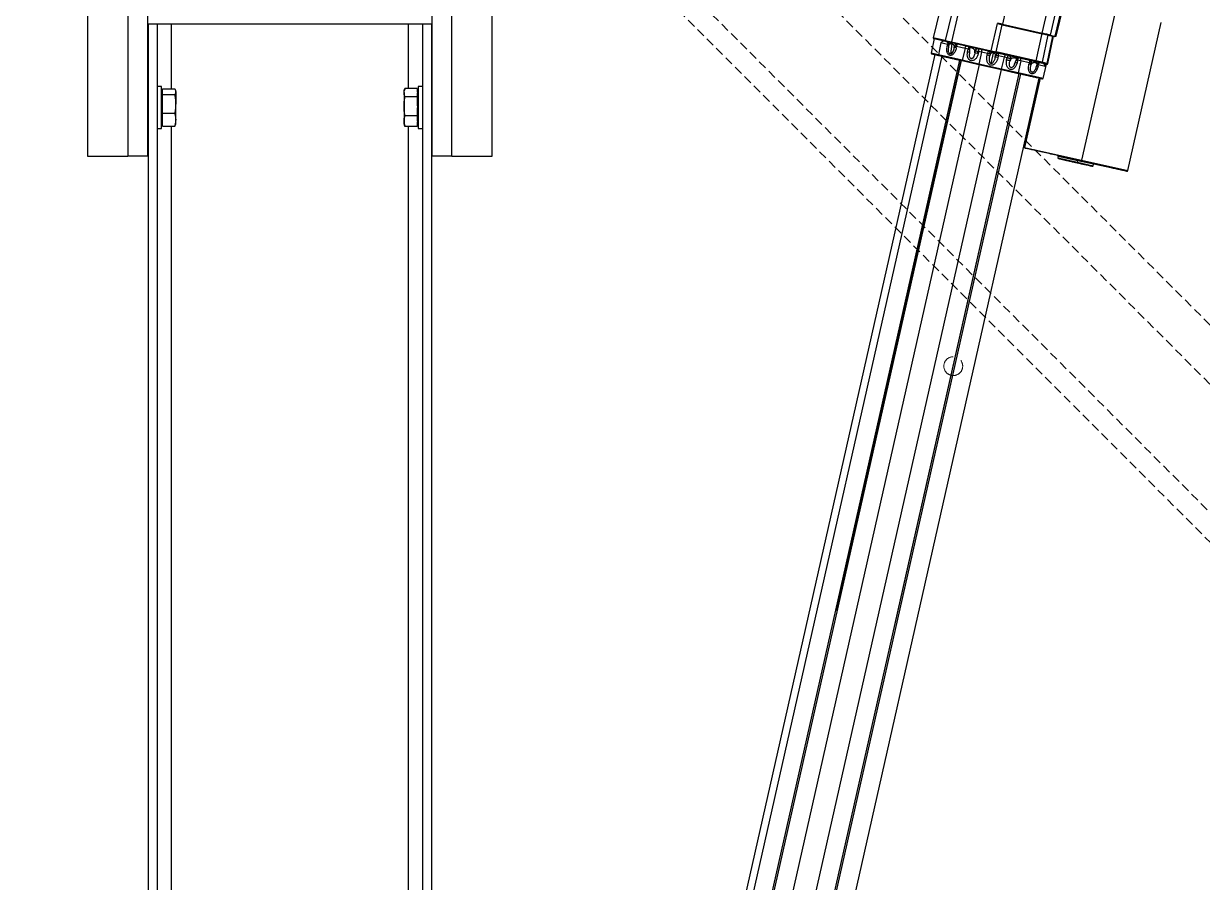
# Model space of a CAD drawing. Header units: millimetres. Extents: x -939 to 77961, y -54291 to 1503.
# Drawn here: x 7849 to 9378, y -35903 to -34789 of the extents above; entities that cross this region are included whole.
import ezdxf

# ---------------------------------------------------------------- set-up
doc = ezdxf.new("R2010")
doc.units = ezdxf.units.MM
doc.linetypes.add('HIDDEN', pattern=[9.525, 6.35, -3.175])
doc.linetypes.add('PHANTOM', pattern=[63.5, 31.75, -6.35, 6.35, -6.35, 6.35, -6.35])
doc.layers.add('02-Rotation', color=6, linetype='HIDDEN')

# ---------------------------------------------------------------- blocks, each defined once
blk = doc.blocks.new('*U166')
for p, q in [((-1554.22, 1766.35), (1766.35, -1554.22)), ((-1212.69, 1332.9), (1332.9, -1212.69)), ((-1223.29, 1322.29), (1322.29, -1223.29)), ((176.78, 77.78), (1787.57, -1533.01))]:
    blk.add_line(p, q)
blk = doc.blocks.new('*U167')
at = {"color": 7, "linetype": 'Continuous', "lineweight": 25}
for p, q in [((521.41, -141.62), (510.63, -189.37)), ((539.18, -195.81), (549.99, -148.06)), ((556.1, -149.44), (544.79, -197.08)), ((-145, -154), (-145, -284)), ((-116, -154), (-116, -284)), ((-102, -154), (-102, -284)), ((102, -284), (102, -154)), ((116, -284), (116, -154)), ((145, -284), (145, -154)), ((554.35, -175.38), (548.95, -198.01)), ((465.88, -179.58), (461.14, -199.01)), ((474.44, -181.51), (469.73, -200.95)), ((478.59, -182.45), (474.17, -201.95)), ((591.34, -180.66), (567.41, -286.8)), ((-101.5, -189), (-95, -189)), ((-101.5, -189), (-101.5, -1844.22)), ((-95, -189), (-95, -1844.22)), ((-95, -189), (-85, -189)), ((-85, -189), (85, -189)), ((85, -189), (95, -189)), ((95, -189), (101.5, -189)), ((95, -189), (95, -1844.22)), ((101.5, -189), (101.5, -1844.22)), ((502.65, -208.37), (507.06, -188.87)), ((506.15, -209.16), (510.54, -189.66)), ((507.03, -188.86), (510.56, -189.66)), ((510.63, -189.37), (507.09, -188.57)), ((510.56, -189.66), (539.1, -196.1)), ((510.63, -189.37), (539.18, -195.81)), ((600.45, -294.25), (624.38, -188.11)), ((461.72, -199.66), (459.55, -210.14)), ((469.73, -200.95), (461.14, -199.01)), ((461.52, -199.62), (470.07, -201.54)), ((466.04, -200.64), (464.4, -200.27)), ((469.72, -200.95), (474.17, -201.96)), ((469.73, -200.95), (474.17, -201.95)), ((474.09, -202.45), (502.55, -208.87)), ((474.17, -201.95), (502.65, -208.37)), ((539, -196.07), (534.63, -215.58)), ((543.16, -197.01), (539.07, -216.58)), ((543.13, -217.5), (547.19, -197.92)), ((544.46, -197.3), (547.99, -198.1)), ((544.79, -197.08), (548.33, -197.87)), ((547.99, -198.1), (548.25, -198.16)), ((548.33, -197.87), (548.95, -198.01)), ((462.24, -211.05), (243.57, -1180.7)), ((464.75, -211.31), (459.55, -210.14)), ((459.55, -210.14), (459.78, -210.5)), ((459.78, -210.5), (464.96, -211.67)), ((471.35, -203.85), (466.53, -202.76)), ((471.35, -203.85), (471.16, -204.72)), ((472.33, -203.93), (472.07, -205.83)), ((474.32, -203.41), (473.35, -210.58)), ((474.11, -203.36), (474.32, -203.41)), ((474.32, -203.41), (474.68, -203.54)), ((476.08, -205.88), (476.2, -204.98)), ((476.27, -204.99), (476.08, -205.88)), ((476.2, -204.98), (476.27, -204.99)), ((477.62, -206.19), (477.82, -205.31)), ((483.88, -206.67), (477.82, -205.31)), ((483.88, -206.67), (481.9, -215.18)), ((486.14, -207.18), (483.88, -206.67)), ((485.7, -209.14), (486.14, -207.18)), ((487.09, -207.05), (486.99, -210.64)), ((490.94, -209.83), (490.98, -208.31)), ((490.94, -209.83), (491.26, -208.37)), ((490.98, -208.31), (491.26, -208.37)), ((492.86, -210.23), (493.18, -208.77)), ((493.69, -208.88), (493.18, -208.77)), ((493.69, -208.88), (493.36, -210.35)), ((495.66, -209.33), (493.69, -208.88)), ((495.66, -209.33), (493.76, -217.86)), ((499.95, -210.3), (495.66, -209.33)), ((499.68, -211.51), (499.95, -210.3)), ((500.39, -208.38), (499.95, -210.3)), ((501.9, -210.77), (501.62, -211.99)), ((504.13, -209.98), (502.42, -217.53)), ((502.55, -208.87), (506.03, -209.65)), ((502.65, -208.37), (506.15, -209.16)), ((506.03, -209.65), (534.48, -216.07)), ((534.63, -215.58), (506.15, -209.16)), ((507.76, -212.06), (508.19, -210.14)), ((467.26, -212.19), (248.6, -1181.84)), ((494.06, -218.23), (275.4, -1187.88)), ((481.9, -215.18), (464.75, -211.31)), ((481.9, -215.18), (481.71, -215.44)), ((481.71, -215.44), (493.73, -218.16)), ((493.76, -217.86), (481.9, -215.18)), ((493.76, -217.86), (493.73, -218.16)), ((493.73, -218.16), (509.99, -221.82)), ((510.09, -221.54), (493.76, -217.86)), ((505.53, -212.87), (505.8, -211.65)), ((505.8, -211.65), (505.78, -211.4)), ((507.76, -212.06), (507.48, -213.27)), ((512.03, -213.02), (507.76, -212.06)), ((510.09, -221.54), (512.03, -213.02)), ((514.02, -213.47), (512.03, -213.02)), ((513.69, -214.93), (514.02, -213.47)), ((516.1, -215.51), (516.43, -214.05)), ((516.71, -214.11), (516.1, -215.51)), ((516.71, -214.11), (516.43, -214.05)), ((519.31, -217.96), (520.77, -214.64)), ((521.57, -215.17), (521.13, -217.13)), ((523.81, -215.68), (521.57, -215.17)), ((523.81, -215.68), (521.95, -224.21)), ((529.89, -217.05), (523.81, -215.68)), ((529.89, -217.05), (529.69, -217.93)), ((531.22, -218.31), (531.42, -217.43)), ((531.5, -217.45), (531.22, -218.31)), ((531.5, -217.45), (531.42, -217.43)), ((535.6, -216.32), (534.48, -216.07)), ((539.07, -216.58), (534.63, -215.58)), ((534.63, -215.59), (539.07, -216.59)), ((534.84, -220.06), (535.44, -218.16)), ((536.16, -219.39), (536.36, -218.51)), ((541.35, -219.63), (536.36, -218.51)), ((538.51, -216.98), (542.01, -217.77)), ((542.58, -217.37), (539.07, -216.58)), ((539.79, -228.23), (542.33, -217.84)), ((541.81, -217.72), (541.35, -219.63)), ((542.01, -217.77), (542.45, -217.87)), ((543.13, -217.5), (543.13, -217.5)), ((509.67, -221.75), (291.01, -1191.4)), ((318.32, -1197.56), (536.98, -227.91)), ((509.99, -221.82), (510.09, -221.54)), ((509.99, -221.82), (522.01, -224.53)), ((521.95, -224.21), (510.09, -221.54)), ((539.79, -228.23), (521.95, -224.21)), ((521.95, -224.21), (522.01, -224.53)), ((537.67, -228.06), (526.51, -277.57)), ((-92, -234), (-95, -234)), ((-92, -264), (-92, -234)), ((-91.2, -237.04), (-91.2, -235.66)), ((-91.2, -235.66), (-82.49, -235.66)), ((82.31, -235.82), (81.82, -237.17)), ((91.2, -235.37), (82.49, -235.37)), ((91.2, -235.37), (91.2, -237.39)), ((95, -234), (92, -234)), ((92, -234), (92, -264)), ((539.43, -228.46), (539.79, -228.23)), ((-101.5, -241), (-102, -241)), ((-91.2, -236.95), (-92, -237.75)), ((-91.2, -239.75), (-91.2, -238.38)), ((-91.2, -244.23), (-91.2, -239.75)), ((-91.2, -239.75), (-82.49, -239.75)), ((-81.82, -237.17), (-82.03, -236.6)), ((-81.82, -237.71), (-81.82, -237.17)), ((-81.82, -237.71), (-81.82, -246.42)), ((81.82, -238.38), (81.82, -237.17)), ((81.82, -238.38), (81.82, -248.2)), ((91.2, -241.39), (82.49, -241.39)), ((92, -237.75), (91.2, -236.95)), ((91.2, -239.36), (91.2, -241.39)), ((91.2, -241.39), (91.2, -245.97)), ((102, -241), (101.5, -241)), ((-91.2, -253.09), (-91.2, -248.61)), ((-91.2, -253.09), (-82.49, -253.09)), ((-91.2, -256.2), (-91.2, -253.09)), ((-81.82, -257.71), (-81.82, -246.42)), ((81.82, -248.2), (81.82, -258.83)), ((91.2, -250.44), (91.2, -255.02)), ((-102, -257), (-101.5, -257)), ((-92, -260.24), (-91.2, -261.04)), ((-91.2, -262.34), (-91.2, -259.23)), ((-82.03, -261.4), (-81.82, -260.83)), ((-81.82, -260.83), (-81.82, -257.71)), ((81.82, -258.83), (81.82, -260.83)), ((81.82, -260.83), (82.31, -262.18)), ((91.2, -255.02), (82.49, -255.02)), ((91.2, -255.02), (91.2, -257.58)), ((91.2, -260.08), (91.2, -262.63)), ((91.2, -261.04), (92, -260.24)), ((101.5, -257), (102, -257)), ((-95, -264), (-92, -264)), ((-91.2, -262.34), (-82.49, -262.34)), ((82.31, -262.16), (82.49, -262.63)), ((91.2, -262.63), (82.49, -262.63)), ((92, -264), (95, -264)), ((-145, -284), (-116, -284)), ((-102, -284), (-116, -284)), ((116, -284), (102, -284)), ((116, -284), (145, -284)), ((550.58, -284.02), (550.36, -285)), ((564.39, -288.16), (564.61, -287.19)), ((575.72, -290.72), (575.94, -289.74))]:
    blk.add_line(p, q, dxfattribs=at)
at = {"color": 7, "linetype": 'PHANTOM', "lineweight": 18}
for p, q in [((-145, -154), (-145, -284)), ((-116, -154), (-116, -284)), ((-102, -154), (-102, -284)), ((102, -284), (102, -154)), ((116, -284), (116, -154)), ((145, -284), (145, -154)), ((-101.5, -189), (-101.5, -1844.22)), ((-101.5, -189), (-95, -189)), ((-95, -189), (-95, -1844.22)), ((-95, -189), (-85, -189)), ((-85, -189), (84.39, -189)), ((-84.39, -189), (85, -189)), ((85, -189), (95, -189)), ((95, -189), (95, -1844.22)), ((95, -189), (101.5, -189)), ((101.5, -189), (101.5, -1844.22)), ((-95, -198.14), (-95, -1844.22)), ((95, -198.14), (95, -1844.22)), ((-102, -204.18), (-102, -284)), ((-101.5, -203.75), (-101.5, -1844.22)), ((101.5, -203.75), (101.5, -1844.22)), ((102, -284), (102, -204.18)), ((-92, -234), (-95, -234)), ((-92, -234), (-95, -234)), ((-92, -264), (-92, -234)), ((-92, -264), (-92, -234)), ((-91.2, -237.04), (-91.2, -235.66)), ((-91.2, -235.66), (-82.49, -235.66)), ((-91.2, -237.04), (-91.2, -235.66)), ((-91.2, -235.66), (-82.49, -235.66)), ((82.31, -235.82), (81.82, -237.17)), ((82.31, -235.82), (81.82, -237.17)), ((91.2, -235.37), (82.49, -235.37)), ((91.2, -235.37), (82.49, -235.37)), ((91.2, -235.37), (91.2, -237.39)), ((91.2, -235.37), (91.2, -237.39)), ((95, -234), (92, -234)), ((92, -234), (92, -264)), ((95, -234), (92, -234)), ((92, -234), (92, -264)), ((-145, -241.25), (-145, -284)), ((-101.5, -241), (-102, -241)), ((-101.5, -241), (-102, -241)), ((-91.2, -236.95), (-92, -237.75)), ((-91.2, -236.95), (-92, -237.75)), ((-91.2, -239.75), (-91.2, -238.38)), ((-91.2, -239.75), (-91.2, -238.38)), ((-91.2, -244.23), (-91.2, -239.75)), ((-91.2, -239.75), (-82.49, -239.75)), ((-91.2, -244.23), (-91.2, -239.75)), ((-91.2, -239.75), (-82.49, -239.75)), ((-81.82, -237.17), (-82.03, -236.6)), ((-81.82, -237.17), (-82.03, -236.6)), ((-81.82, -237.71), (-81.82, -237.17)), ((-81.82, -237.71), (-81.82, -237.17)), ((-81.82, -237.71), (-81.82, -246.42)), ((-81.82, -237.71), (-81.82, -246.42)), ((81.82, -238.38), (81.82, -237.17)), ((81.82, -238.38), (81.82, -237.17)), ((81.82, -238.38), (81.82, -248.2)), ((81.82, -238.38), (81.82, -248.2)), ((91.2, -241.39), (82.49, -241.39)), ((91.2, -241.39), (82.49, -241.39)), ((92, -237.75), (91.2, -236.95)), ((92, -237.75), (91.2, -236.95)), ((91.2, -239.36), (91.2, -241.39)), ((91.2, -239.36), (91.2, -241.39)), ((91.2, -241.39), (91.2, -245.97)), ((91.2, -241.39), (91.2, -245.97)), ((102, -241), (101.5, -241)), ((102, -241), (101.5, -241)), ((145, -284), (145, -241.25)), ((-91.2, -253.09), (-91.2, -248.61)), ((-91.2, -253.09), (-91.2, -248.61)), ((-91.2, -253.09), (-82.49, -253.09)), ((-91.2, -256.2), (-91.2, -253.09)), ((-91.2, -253.09), (-82.49, -253.09)), ((-91.2, -256.2), (-91.2, -253.09)), ((-81.82, -257.71), (-81.82, -246.42)), ((-81.82, -257.71), (-81.82, -246.42)), ((81.82, -248.2), (81.82, -258.83)), ((81.82, -248.2), (81.82, -258.83)), ((91.2, -250.44), (91.2, -255.02)), ((91.2, -250.44), (91.2, -255.02)), ((-102, -257), (-101.5, -257)), ((-102, -257), (-101.5, -257)), ((-92, -260.24), (-91.2, -261.04)), ((-92, -260.24), (-91.2, -261.04)), ((-91.2, -262.34), (-91.2, -259.23)), ((-91.2, -262.34), (-91.2, -259.23)), ((-82.03, -261.4), (-81.82, -260.83)), ((-82.03, -261.4), (-81.82, -260.83)), ((-81.82, -260.83), (-81.82, -257.71)), ((-81.82, -260.83), (-81.82, -257.71)), ((81.82, -258.83), (81.82, -260.83)), ((81.82, -258.83), (81.82, -260.83)), ((81.82, -260.83), (82.31, -262.18)), ((81.82, -260.83), (82.31, -262.18)), ((91.2, -255.02), (82.49, -255.02)), ((91.2, -255.02), (82.49, -255.02)), ((91.2, -255.02), (91.2, -257.58)), ((91.2, -255.02), (91.2, -257.58)), ((91.2, -260.08), (91.2, -262.63)), ((91.2, -260.08), (91.2, -262.63)), ((91.2, -261.04), (92, -260.24)), ((91.2, -261.04), (92, -260.24)), ((101.5, -257), (102, -257)), ((101.5, -257), (102, -257)), ((-95, -264), (-92, -264)), ((-95, -264), (-92, -264)), ((-91.2, -262.34), (-82.49, -262.34)), ((-91.2, -262.34), (-82.49, -262.34)), ((82.31, -262.16), (82.49, -262.63)), ((82.31, -262.16), (82.49, -262.63)), ((91.2, -262.63), (82.49, -262.63)), ((91.2, -262.63), (82.49, -262.63)), ((92, -264), (95, -264)), ((92, -264), (95, -264)), ((-145, -284), (-116, -284)), ((-145, -284), (-116, -284)), ((-102, -284), (-116, -284)), ((-102, -284), (-116, -284)), ((116, -284), (102, -284)), ((116, -284), (102, -284)), ((116, -284), (145, -284)), ((116, -284), (145, -284))]:
    blk.add_line(p, q, dxfattribs=at)
at = {"color": 8, "linetype": 'Continuous', "lineweight": 25}
for p, q in [((553.53, -175.98), (548.33, -197.87)), ((-85, -189), (-85, -235.66)), ((85, -235.37), (85, -189)), ((546.65, -197.8), (542.58, -217.37)), ((261.48, -1184.74), (480.14, -215.09)), ((262.6, -1185), (481.27, -215.34)), ((392.1, -609.58), (481.01, -215.29)), ((537.6, -216.78), (537.74, -216.8)), ((543.13, -217.5), (542.58, -217.37)), ((542.58, -217.38), (543.13, -217.51)), ((522.47, -224.64), (303.8, -1194.29)), ((523.59, -224.89), (304.93, -1194.54)), ((433.8, -618.98), (522.72, -224.69)), ((-85, -262.34), (-85, -1844.22)), ((85, -1844.22), (85, -262.63)), ((526.51, -277.57), (567.41, -286.8)), ((550.36, -285), (564.39, -288.16)), ((564.61, -287.19), (550.58, -284.02)), ((575.94, -289.74), (564.61, -287.19)), ((567.41, -286.8), (600.45, -294.25)), ((564.39, -288.16), (575.72, -290.72))]:
    blk.add_line(p, q, dxfattribs=at)
at = {"color": 8, "linetype": 'PHANTOM', "lineweight": 18}
for p, q in [((-85, -189), (-85, -235.66)), ((-85, -189.52), (-85, -235.66)), ((85, -235.37), (85, -189)), ((85, -235.37), (85, -189.52)), ((-116, -216.25), (-116, -284)), ((116, -284), (116, -216.25)), ((-85, -262.34), (-85, -1844.22)), ((-85, -262.34), (-85, -1844.22)), ((85, -1844.22), (85, -262.63)), ((85, -1844.22), (85, -262.63)), ((101.5, -279.47), (102, -280.07)), ((101.5, -279.47), (102, -280.07))]:
    blk.add_line(p, q, dxfattribs=at)
at = {"color": 8, "linetype": 'Continuous', "lineweight": 25, "flags": 128}
for points in [[(470.83, -201.72), (471.2, -201.84), (471.5, -202.01)], [(485.69, -205.07), (486.05, -205.19), (486.1, -205.21)], [(519.26, -217.94), (519, -218.59), (518.28, -219.65), (517.84, -220.09), (517.41, -220.36), (517, -220.47), (516.81, -220.47), (516.63, -220.42), (516.32, -220.22), (516.05, -219.86), (515.73, -218.69), (515.83, -216.61), (516.1, -215.51), (516.1, -215.51)]]:
    blk.add_lwpolyline(points, dxfattribs=at)
at = {"color": 7, "linetype": 'Continuous', "lineweight": 25, "flags": 128}
for points in [[(475.25, -202.71), (475.19, -202.71), (475.12, -202.75), (475.06, -202.81), (474.98, -202.91), (474.91, -203.03), (474.83, -203.18), (474.75, -203.35), (474.68, -203.54)], [(466.53, -202.76), (465.53, -207.55), (464.75, -211.31)], [(500.39, -208.38), (500.76, -208.5), (501.04, -208.66)], [(507.49, -210.11), (507.8, -210.09), (508.19, -210.14)], [(533.49, -216.8), (533.5, -216.6), (533.5, -216.41), (533.5, -216.24), (533.48, -216.1), (533.46, -215.98), (533.42, -215.9), (533.38, -215.84), (533.33, -215.81)]]:
    blk.add_lwpolyline(points, dxfattribs=at)
at = {"color": 7, "linetype": 'PHANTOM', "lineweight": 18}
blk.add_circle((475.44, -434.37), 6.75, dxfattribs=at)
at = {"color": 7, "linetype": 'Continuous', "lineweight": 25}
for centre, radius, start, end in [((472.5, -203.15), 1.07, 352.60945, 61.32074), ((471.36, -233.16), 27.68, 76.92705, 80.19266), ((478.14, -205.41), 1.99, 77.53959, 167.53747), ((483.03, -252.84), 43.73, 77.00949, 79.57796), ((492.92, -208.73), 1.98, 77.88133, 167.86945), ((468.35, -320.74), 113.19, 77.23194, 77.49391), ((499.95, -210.33), 2, 347.29203, 29.35181), ((507.75, -212.09), 2, 123.80845, 167.29203), ((493.86, -239.59), 28.68, 74.2937, 78.29066), ((500.69, -241.13), 28.68, 76.2934, 80.29036), ((500.96, -239.92), 28.68, 76.2934, 80.29036), ((502.04, -268.69), 55, 75.19424, 77.77531), ((514.79, -213.66), 1.98, 346.71461, 76.70273), ((522.46, -215.34), 1.93, 77.31695, 100.5676), ((523.76, -245.03), 27.75, 74.39459, 77.65787), ((529.56, -217), 1.99, 347.04659, 77.04447), ((535.62, -217.38), 1.07, 93.26332, 161.97461), ((542.1, -217.29), 0.488, 258.84673, 348.76661), ((542.06, -217.27), 0.527, 347.29203, 348.24054), ((526.99, -277.68), 0.5, 167.29203, 257.29203), ((550.09, -283.91), 0.5, 347.29203, 77.29203), ((550.84, -285.11), 0.5, 167.29203, 257.29203), ((565.82, -287.33), 1.22, 149.33751, 173.10083), ((566.2, -286.65), 1.22, 329.33751, 353.10083), ((563.17, -288.02), 1.22, 329.33751, 353.10083), ((575.23, -290.61), 0.5, 257.29203, 347.29203), ((576.43, -289.85), 0.5, 77.29203, 167.29203), ((599.96, -294.14), 0.5, 257.29203, 347.29203)]:
    blk.add_arc(centre, radius, start, end, dxfattribs=at)
at = {"color": 8, "linetype": 'Continuous', "lineweight": 25}
for centre, radius, start, end in [((466.51, -225.65), 21.45, 74.65212, 77.49132), ((477.48, -246.58), 38.34, 75.5781, 77.6114), ((512.49, -254.48), 38.34, 76.97266, 79.00596), ((531.38, -240.23), 21.38, 77.09396, 79.93545)]:
    blk.add_arc(centre, radius, start, end, dxfattribs=at)
at = {"color": 7, "linetype": 'Continuous', "lineweight": 25}
for points, knots in [([(510.63, -189.37), (510.63, -189.4), (510.61, -189.47), (510.59, -189.54), (510.58, -189.6), (510.57, -189.63), (510.56, -189.66), (510.56, -189.66), (510.56, -189.66)], [0, 0, 0, 0, 0.198417, 0.430747, 0.560234, 0.698275, 0.844866, 1, 1, 1, 1]), ([(461.14, -199.01), (461.13, -199.07), (461.12, -199.17), (461.16, -199.3), (461.21, -199.41), (461.29, -199.51), (461.41, -199.58), (461.48, -199.6), (461.52, -199.62)], [0, 0, 0, 0, 0.241199, 0.367635, 0.497712, 0.708078, 0.843944, 1, 1, 1, 1]), ([(466.53, -202.76), (466.53, -202.75), (466.54, -202.72), (466.55, -202.67), (466.6, -202.58), (466.68, -202.5), (466.8, -202.37), (466.98, -202.2), (467.22, -201.99), (467.48, -201.79), (467.85, -201.52), (468.31, -201.25), (468.66, -201.26), (468.82, -201.26)], [0, 0, 0, 0, 0.006037, 0.012209, 0.026203, 0.067514, 0.108493, 0.175523, 0.296806, 0.401063, 0.5011, 0.769268, 1, 1, 1, 1]), ([(469.72, -200.95), (469.72, -201.01), (469.7, -201.13), (469.75, -201.3), (469.84, -201.42), (469.95, -201.51), (470.02, -201.53), (470.07, -201.54)], [0, 0, 0, 0, 0.2304424, 0.4521026, 0.66955, 0.8207799, 1, 1, 1, 1]), ([(469.73, -200.95), (469.73, -200.95), (469.72, -200.95), (469.72, -200.95), (469.72, -200.95)], [0, 0, 0, 0, 0.586467, 1, 1, 1, 1]), ([(470.07, -201.54), (470.31, -201.6), (470.82, -201.71), (472.16, -202.02), (473.36, -202.29), (474.09, -202.45)], [0, 0, 0, 0, 0.276902, 0.562385, 1, 1, 1, 1]), ([(470.91, -201.73), (470.98, -201.76), (471.08, -201.8), (471.22, -201.96), (471.32, -202.15), (471.4, -202.43), (471.44, -202.75), (471.45, -203.22), (471.39, -203.6), (471.35, -203.85)], [0, 0, 0, 0, 0.157817, 0.240418, 0.378839, 0.500476, 0.633493, 0.75943, 1, 1, 1, 1]), ([(471.35, -201.88), (471.35, -201.88), (471.32, -201.88), (471.37, -201.91), (471.45, -201.98), (471.61, -202.1), (471.79, -202.27), (471.98, -202.49), (472.19, -202.84), (472.36, -203.33), (472.34, -203.73), (472.33, -203.93)], [0, 0, 0, 0, 0.00649, 0.143568, 0.263805, 0.368099, 0.460612, 0.548908, 0.638765, 0.823317, 1, 1, 1, 1]), ([(474.17, -201.96), (474.16, -202.01), (474.13, -202.12), (474.11, -202.25), (474.1, -202.34), (474.09, -202.4), (474.09, -202.44), (474.09, -202.45), (474.09, -202.45)], [0, 0, 0, 0, 0.204733, 0.439151, 0.568115, 0.704581, 0.848543, 1, 1, 1, 1]), ([(474.11, -203.36), (474.13, -203.24), (474.16, -202.99), (474.17, -202.71), (474.15, -202.52), (474.12, -202.48), (474.1, -202.45)], [0, 0, 0, 0, 0.246507, 0.499912, 0.753363, 1, 1, 1, 1]), ([(474.17, -201.95), (474.17, -201.95), (474.17, -201.95), (474.17, -201.95), (474.17, -201.96)], [0, 0, 0, 0, 0.55885, 1, 1, 1, 1]), ([(539.18, -195.81), (539.18, -195.84), (539.16, -195.91), (539.14, -195.99), (539.12, -196.04), (539.11, -196.07), (539.1, -196.09), (539.1, -196.09), (539.1, -196.1)], [0, 0, 0, 0, 0.206041, 0.440907, 0.569762, 0.705898, 0.849312, 1, 1, 1, 1]), ([(544.79, -197.08), (544.78, -197.11), (544.76, -197.17), (544.7, -197.24), (544.64, -197.28), (544.59, -197.3), (544.52, -197.31), (544.48, -197.31), (544.46, -197.3)], [0, 0, 0, 0, 0.2007175, 0.4337733, 0.5630562, 0.7005218, 0.8461702, 1, 1, 1, 1]), ([(477.62, -206.19), (477.51, -206.66), (477.28, -207.54), (476.8, -208.76), (476.23, -209.8), (475.67, -210.51), (475.19, -210.96), (474.67, -211.34), (474.06, -211.61), (473.4, -211.68), (472.92, -211.63), (472.47, -211.47), (471.93, -211.11), (471.42, -210.49), (471.11, -209.75), (470.95, -209.12), (470.8, -208.19), (470.78, -206.69), (471.02, -205.41), (471.16, -204.72)], [0, 0, 0, 0, 0.091331, 0.174164, 0.249762, 0.315922, 0.346157, 0.37493, 0.438896, 0.470224, 0.500209, 0.530799, 0.562744, 0.625395, 0.684263, 0.716293, 0.750435, 0.866381, 1, 1, 1, 1]), ([(476.08, -205.88), (475.87, -206.8), (475.54, -208.28), (474.67, -209.86), (473.97, -210.41), (473.61, -210.55), (473.43, -210.57), (473.35, -210.58)], [0, 0, 0, 0, 0.501129, 0.801069, 0.909783, 0.956568, 1, 1, 1, 1]), ([(473.56, -203.29), (473.65, -203.29), (473.83, -203.3), (474.02, -203.34), (474.11, -203.36)], [0, 0, 0, 0, 0.5149412, 1, 1, 1, 1]), ([(476.2, -204.98), (476.16, -204.85), (476.1, -204.6), (475.77, -204.2), (475.31, -203.84), (474.87, -203.63), (474.68, -203.54)], [0, 0, 0, 0, 0.28889, 0.559564, 0.806, 1, 1, 1, 1]), ([(477.82, -205.31), (477.63, -205.27), (477.24, -205.18), (476.76, -205.08), (476.41, -205.01), (476.32, -205), (476.27, -204.99)], [0, 0, 0, 0, 0.243936, 0.5, 0.756064, 1, 1, 1, 1]), ([(477.82, -205.31), (477.88, -205.07), (477.98, -204.69), (478.13, -204.26), (478.24, -203.97), (478.36, -203.73), (478.51, -203.52), (478.59, -203.49), (478.65, -203.48)], [0, 0, 0, 0, 0.239971, 0.368635, 0.499998, 0.630607, 0.760303, 1, 1, 1, 1]), ([(482.78, -204.41), (482.41, -204.33), (481.68, -204.16), (480.3, -203.85), (479.31, -203.63), (478.99, -203.55)], [0, 0, 0, 0, 0.4, 0.8, 1, 1, 1, 1]), ([(483.88, -206.67), (483.92, -206.54), (483.99, -206.26), (484.13, -205.9), (484.29, -205.57), (484.5, -205.23), (484.74, -204.99), (484.92, -204.91), (485, -204.91), (485.03, -204.92)], [0, 0, 0, 0, 0.1222843, 0.2500011, 0.3689307, 0.5005769, 0.750015, 0.9197028, 1, 1, 1, 1]), ([(493.36, -210.35), (493.16, -211.04), (492.74, -212.46), (491.61, -214.04), (490.39, -215.01), (489.31, -215.45), (488.35, -215.48), (487.56, -215.24), (486.91, -214.81), (486.34, -214.16), (485.73, -213), (485.38, -211.26), (485.6, -209.85), (485.7, -209.14)], [0, 0, 0, 0, 0.140375, 0.283268, 0.369439, 0.444486, 0.509696, 0.556786, 0.607755, 0.663896, 0.72575, 0.861928, 1, 1, 1, 1]), ([(488.03, -205.59), (487.84, -205.55), (487.46, -205.47), (486.85, -205.33), (486.31, -205.21), (486.07, -205.18), (486.13, -205.25), (486.35, -205.42), (486.59, -205.65), (486.77, -205.86), (486.87, -206.01), (486.94, -206.17), (487.02, -206.37), (487.1, -206.7), (487.1, -206.91), (487.1, -207.05)], [0, 0, 0, 0, 0.084249, 0.167132, 0.32732, 0.476794, 0.606272, 0.709084, 0.783332, 0.812085, 0.836969, 0.859303, 0.880217, 0.920514, 1, 1, 1, 1]), ([(495.66, -209.33), (495.71, -209.08), (495.79, -208.71), (495.86, -208.26), (495.9, -207.95), (495.91, -207.69), (495.91, -207.44), (495.87, -207.39), (495.84, -207.36)], [0, 0, 0, 0, 0.2414738, 0.3681858, 0.4985998, 0.6221193, 0.7593467, 1, 1, 1, 1]), ([(501.02, -208.64), (501.18, -208.77), (501.49, -209.01), (501.8, -209.51), (501.98, -210.03), (501.99, -210.38), (501.99, -210.54)], [0, 0, 0, 0, 0.272498, 0.536579, 0.781354, 1, 1, 1, 1]), ([(504.13, -209.98), (504, -209.96), (503.73, -209.91), (503.35, -209.9), (502.98, -209.94), (502.51, -210.06), (502.08, -210.33), (501.96, -210.62), (501.9, -210.77)], [0, 0, 0, 0, 0.08165, 0.172983, 0.279404, 0.404377, 0.685435, 1, 1, 1, 1]), ([(502.55, -208.87), (502.55, -208.87), (502.55, -208.86), (502.56, -208.82), (502.57, -208.76), (502.59, -208.66), (502.62, -208.53), (502.64, -208.42), (502.65, -208.37)], [0, 0, 0, 0, 0.154868, 0.301272, 0.439205, 0.568661, 0.801125, 1, 1, 1, 1]), ([(505.81, -211.4), (505.89, -211.26), (506.04, -210.95), (506.42, -210.55), (506.92, -210.23), (507.31, -210.15), (507.5, -210.11)], [0, 0, 0, 0, 0.218646, 0.463421, 0.727502, 1, 1, 1, 1]), ([(506.15, -209.16), (506.14, -209.21), (506.11, -209.32), (506.08, -209.45), (506.06, -209.54), (506.04, -209.6), (506.03, -209.64), (506.03, -209.65), (506.03, -209.65)], [0, 0, 0, 0, 0.198875, 0.431339, 0.560795, 0.698728, 0.845132, 1, 1, 1, 1]), ([(512.72, -211.16), (512.68, -211.18), (512.63, -211.21), (512.51, -211.44), (512.42, -211.68), (512.32, -211.97), (512.18, -212.4), (512.09, -212.78), (512.03, -213.02)], [0, 0, 0, 0, 0.2406533, 0.3779071, 0.5014002, 0.6318177, 0.7585309, 1, 1, 1, 1]), ([(464.75, -211.31), (464.79, -211.38), (464.86, -211.5), (464.93, -211.62), (464.96, -211.67)], [0, 0, 0, 0, 0.560001, 1, 1, 1, 1]), ([(507.48, -213.27), (507.26, -214.04), (506.81, -215.58), (505.69, -217.22), (504.58, -218.18), (503.74, -218.62), (502.92, -218.81), (502.15, -218.76), (501.42, -218.48), (500.76, -217.95), (500.2, -217.19), (499.61, -215.85), (499.3, -213.88), (499.55, -212.31), (499.68, -211.51)], [0, 0, 0, 0, 0.144374, 0.286842, 0.350352, 0.406527, 0.455835, 0.5, 0.544165, 0.593473, 0.649648, 0.713158, 0.855626, 1, 1, 1, 1]), ([(502.42, -217.53), (502.36, -217.51), (502.24, -217.47), (502, -217.3), (501.74, -216.96), (501.51, -216.4), (501.34, -215.61), (501.29, -214.6), (501.36, -213.35), (501.53, -212.47), (501.62, -211.99)], [0, 0, 0, 0, 0.030401, 0.063029, 0.140163, 0.239249, 0.363816, 0.547056, 0.747219, 1, 1, 1, 1]), ([(505.53, -212.87), (505.4, -213.35), (505.18, -214.21), (504.7, -215.37), (504.22, -216.26), (503.73, -216.9), (503.29, -217.31), (502.9, -217.51), (502.62, -217.55), (502.49, -217.54), (502.42, -217.53)], [0, 0, 0, 0, 0.252809, 0.452981, 0.636186, 0.760756, 0.859843, 0.936976, 0.969602, 1, 1, 1, 1]), ([(521.13, -217.13), (520.92, -217.82), (520.5, -219.18), (519.38, -220.69), (518.17, -221.55), (517.1, -221.86), (516.08, -221.76), (515.16, -221.28), (514.37, -220.43), (513.69, -219.02), (513.35, -217.11), (513.58, -215.65), (513.69, -214.93)], [0, 0, 0, 0, 0.138133, 0.2743713, 0.3552524, 0.4262791, 0.4900775, 0.5552301, 0.6303101, 0.7166068, 0.8595623, 1, 1, 1, 1]), ([(520.77, -214.64), (520.8, -214.57), (520.86, -214.44), (520.98, -214.26), (521.1, -214.11), (521.26, -213.95), (521.5, -213.76), (521.79, -213.6), (522.03, -213.48), (522.15, -213.39), (522.06, -213.31), (521.7, -213.2), (521.15, -213.07), (520.57, -212.93), (520.07, -212.82), (519.68, -212.73), (519.47, -212.68), (519.44, -212.68)], [0, 0, 0, 0, 0.031999, 0.066148, 0.084762, 0.105218, 0.155265, 0.222647, 0.30768, 0.408906, 0.523575, 0.646907, 0.776988, 0.844965, 0.915361, 0.989075, 1, 1, 1, 1]), ([(523.81, -215.68), (523.84, -215.54), (523.89, -215.26), (523.92, -214.87), (523.92, -214.51), (523.88, -214.11), (523.75, -213.73), (523.61, -213.64), (523.53, -213.6)], [0, 0, 0, 0, 0.122359, 0.250165, 0.369222, 0.500905, 0.750508, 1, 1, 1, 1]), ([(536.16, -219.39), (536.04, -219.85), (535.82, -220.74), (535.34, -221.96), (534.79, -223), (534.26, -223.72), (533.8, -224.17), (533.3, -224.56), (532.7, -224.83), (532.06, -224.91), (531.58, -224.86), (531.12, -224.7), (530.57, -224.34), (530.03, -223.72), (529.7, -222.98), (529.52, -222.34), (529.35, -221.41), (529.31, -219.9), (529.56, -218.62), (529.69, -217.93)], [0, 0, 0, 0, 0.091308, 0.17414, 0.249759, 0.31591, 0.346147, 0.374923, 0.438891, 0.470217, 0.500203, 0.530795, 0.562733, 0.625389, 0.68425, 0.716283, 0.750433, 0.866354, 1, 1, 1, 1]), ([(529.93, -215.04), (529.97, -215.08), (530.04, -215.14), (530.08, -215.39), (530.08, -215.65), (530.06, -215.97), (530.01, -216.43), (529.94, -216.8), (529.89, -217.05)], [0, 0, 0, 0, 0.239697, 0.368515, 0.5, 0.631485, 0.760303, 1, 1, 1, 1]), ([(531.42, -217.43), (531.38, -217.42), (531.3, -217.39), (530.94, -217.3), (530.46, -217.18), (530.08, -217.09), (529.89, -217.05)], [0, 0, 0, 0, 0.243923, 0.5, 0.756077, 1, 1, 1, 1]), ([(531.5, -217.45), (531.67, -217.27), (531.92, -217.02), (532.59, -216.85), (533.06, -216.79), (533.35, -216.8), (533.49, -216.8)], [0, 0, 0, 0, 0.499209, 0.749477, 0.874813, 1, 1, 1, 1]), ([(534.08, -216.88), (533.98, -216.86), (533.78, -216.82), (533.59, -216.81), (533.49, -216.8)], [0, 0, 0, 0, 0.476956, 1, 1, 1, 1]), ([(534.08, -216.88), (534.12, -216.77), (534.2, -216.53), (534.31, -216.28), (534.4, -216.1), (534.45, -216.08), (534.47, -216.07)], [0, 0, 0, 0, 0.2465389, 0.4999568, 0.7533972, 1, 1, 1, 1]), ([(534.6, -217.05), (534.52, -217.02), (534.36, -216.95), (534.17, -216.91), (534.08, -216.88)], [0, 0, 0, 0, 0.514943, 1, 1, 1, 1]), ([(534.63, -215.59), (534.61, -215.65), (534.59, -215.76), (534.55, -215.91), (534.52, -216.01), (534.49, -216.06), (534.49, -216.07), (534.48, -216.07)], [0, 0, 0, 0, 0.230704, 0.452441, 0.669704, 0.820855, 1, 1, 1, 1]), ([(534.48, -216.07), (534.94, -216.17), (535.88, -216.38), (537.39, -216.73), (538.09, -216.88), (538.51, -216.98)], [0, 0, 0, 0, 0.276902, 0.562385, 1, 1, 1, 1]), ([(534.63, -215.58), (534.63, -215.58), (534.63, -215.59), (534.63, -215.59), (534.63, -215.59)], [0, 0, 0, 0, 0.586325, 1, 1, 1, 1]), ([(535.44, -218.16), (535.52, -217.98), (535.68, -217.6), (536.07, -217.2), (536.47, -216.96), (536.8, -216.83), (537.12, -216.77), (537.38, -216.75), (537.55, -216.76), (537.61, -216.77), (537.59, -216.77), (537.59, -216.77)], [0, 0, 0, 0, 0.160292, 0.347881, 0.452016, 0.557625, 0.66211, 0.766708, 0.876696, 0.999255, 1, 1, 1, 1]), ([(536.36, -218.51), (536.43, -218.27), (536.53, -217.9), (536.74, -217.48), (536.93, -217.2), (537.12, -216.98), (537.38, -216.79), (537.55, -216.79), (537.67, -216.79)], [0, 0, 0, 0, 0.239697, 0.368515, 0.5, 0.631485, 0.760303, 1, 1, 1, 1]), ([(539.07, -216.59), (539.05, -216.65), (539.02, -216.75), (538.94, -216.85), (538.85, -216.92), (538.74, -216.97), (538.62, -216.99), (538.55, -216.98), (538.51, -216.98)], [0, 0, 0, 0, 0.243088, 0.369311, 0.498306, 0.714415, 0.84863, 1, 1, 1, 1]), ([(539.07, -216.58), (539.07, -216.59), (539.07, -216.59), (539.07, -216.59), (539.07, -216.59)], [0, 0, 0, 0, 0.559724, 1, 1, 1, 1]), ([(539.76, -217.26), (540.08, -217.49), (540.72, -217.95), (541.14, -219.07), (541.35, -219.63)], [0, 0, 0, 0, 0.497671, 1, 1, 1, 1]), ([(542.01, -217.77), (542.27, -217.84), (542.56, -217.91), (542.7, -217.88), (542.72, -217.87)], [0, 0, 0, 0, 0.883541, 1, 1, 1, 1]), ([(542.72, -217.87), (542.76, -217.88), (542.81, -217.88), (542.89, -217.82), (542.92, -217.8), (542.94, -217.78), (542.96, -217.77), (542.97, -217.76), (542.98, -217.75), (542.99, -217.74), (543.01, -217.72), (543.04, -217.69), (543.07, -217.65), (543.11, -217.58), (543.12, -217.54), (543.13, -217.51)], [0, 0, 0, 0, 0.4927481, 0.58088, 0.6107228, 0.6328998, 0.6418481, 0.6498857, 0.6575155, 0.6652494, 0.6825444, 0.7038304, 0.7596357, 0.8309357, 1, 1, 1, 1]), ([(522.01, -224.53), (522.66, -224.68), (523.94, -224.97), (526.68, -225.59), (529.69, -226.27), (532.74, -226.95), (535.5, -227.57), (537.68, -228.07), (539.14, -228.4), (539.33, -228.44), (539.43, -228.46)], [0, 0, 0, 0, 0.125, 0.25, 0.375, 0.5, 0.625, 0.75, 0.875, 1, 1, 1, 1]), ([(-82.49, -235.66), (-82.39, -235.83), (-81.99, -236.51), (-81.89, -237.19), (-81.82, -237.71)], [0, 0, 0, 0, 0.2530667, 1, 1, 1, 1]), ([(81.82, -238.38), (81.85, -237.89), (81.92, -236.9), (82.27, -235.9), (82.48, -235.39), (82.49, -235.37)], [0, 0, 0, 0, 0.484448, 0.973031, 1, 1, 1, 1]), ([(-91.2, -248.61), (-91.33, -247.44), (-91.5, -245.98), (-91.25, -244.53), (-91.2, -244.23)], [0, 0, 0, 0, 0.793645, 1, 1, 1, 1]), ([(-91.2, -238.38), (-91.22, -238.34), (-91.45, -237.96), (-91.47, -237.5), (-91.23, -237.09), (-91.2, -237.04)], [0, 0, 0, 0, 0.082492, 0.870323, 1, 1, 1, 1]), ([(-81.82, -237.71), (-81.85, -238.04), (-81.92, -238.71), (-82.27, -239.39), (-82.48, -239.73), (-82.49, -239.75)], [0, 0, 0, 0, 0.4844483, 0.9730309, 1, 1, 1, 1]), ([(-82.49, -239.75), (-82.3, -240.85), (-81.92, -243.06), (-81.85, -245.3), (-81.82, -246.42)], [0, 0, 0, 0, 0.498113, 1, 1, 1, 1]), ([(82.49, -241.39), (82.39, -241.13), (81.99, -240.14), (81.89, -239.13), (81.82, -238.38)], [0, 0, 0, 0, 0.253067, 1, 1, 1, 1]), ([(81.82, -248.2), (81.85, -247.06), (81.92, -244.78), (82.3, -242.52), (82.49, -241.39)], [0, 0, 0, 0, 0.497781, 1, 1, 1, 1]), ([(91.2, -237.39), (91.22, -237.44), (91.45, -238.01), (91.47, -238.68), (91.23, -239.28), (91.2, -239.36)], [0, 0, 0, 0, 0.082492, 0.870323, 1, 1, 1, 1]), ([(-81.82, -246.42), (-81.85, -247.53), (-81.92, -249.77), (-82.3, -251.98), (-82.49, -253.09)], [0, 0, 0, 0, 0.497781, 1, 1, 1, 1]), ([(-82.49, -253.09), (-82.3, -253.85), (-81.92, -255.38), (-81.85, -256.93), (-81.82, -257.71)], [0, 0, 0, 0, 0.4981128, 1, 1, 1, 1]), ([(82.49, -255.02), (82.3, -253.9), (81.92, -251.64), (81.85, -249.35), (81.82, -248.2)], [0, 0, 0, 0, 0.498113, 1, 1, 1, 1]), ([(91.2, -245.97), (91.33, -247.16), (91.5, -248.66), (91.25, -250.13), (91.2, -250.44)], [0, 0, 0, 0, 0.793645, 1, 1, 1, 1]), ([(-91.2, -259.23), (-91.33, -258.42), (-91.5, -257.4), (-91.25, -256.4), (-91.2, -256.2)], [0, 0, 0, 0, 0.793645, 1, 1, 1, 1]), ([(-81.82, -257.71), (-81.85, -258.49), (-81.92, -260.04), (-82.3, -261.57), (-82.49, -262.34)], [0, 0, 0, 0, 0.497781, 1, 1, 1, 1]), ([(-82.49, -262.34), (-82.48, -262.32), (-82.29, -262.01), (-82.16, -261.69), (-82.04, -261.39)], [0, 0, 0, 0, 0.058187, 1, 1, 1, 1]), ([(81.82, -258.83), (81.85, -258.19), (81.92, -256.91), (82.3, -255.65), (82.49, -255.02)], [0, 0, 0, 0, 0.497781, 1, 1, 1, 1]), ([(82.49, -262.63), (82.3, -262.01), (81.92, -260.75), (81.85, -259.47), (81.82, -258.83)], [0, 0, 0, 0, 0.498113, 1, 1, 1, 1]), ([(91.2, -257.58), (91.33, -258.24), (91.5, -259.08), (91.25, -259.91), (91.2, -260.08)], [0, 0, 0, 0, 0.793645, 1, 1, 1, 1]), ([(567.25, -287.27), (565.47, -286.87), (561.83, -286.05), (556.28, -284.8), (550.71, -283.54), (545.33, -282.33), (540.36, -281.21), (536, -280.23), (532.44, -279.42), (529.73, -278.81), (527.95, -278.41), (526.99, -278.19), (526.97, -278.19), (526.96, -278.19)], [0, 0, 0, 0, 0.087252, 0.178465, 0.272942, 0.369844, 0.468216, 0.566584, 0.663482, 0.75796, 0.84918, 0.936432, 1, 1, 1, 1]), ([(550.83, -285.62), (550.8, -285.61), (550.73, -285.6), (551.4, -285.75), (552.71, -286.04), (554.53, -286.45), (556.77, -286.96), (559.29, -287.53), (561.88, -288.11), (563.49, -288.47), (564.22, -288.64)], [0, 0, 0, 0, 0.0634965, 0.211715, 0.355508, 0.4911934, 0.6162891, 0.7645076, 0.891812, 1, 1, 1, 1]), ([(564.22, -288.64), (564.95, -288.8), (566.54, -289.16), (568.96, -289.71), (571.2, -290.21), (573.04, -290.63), (574.34, -290.92), (575.07, -291.09), (575.04, -291.08), (575.03, -291.08)], [0, 0, 0, 0, 0.123926, 0.269749, 0.439528, 0.582821, 0.738244, 0.902954, 1, 1, 1, 1]), ([(567.25, -287.27), (568.52, -287.56), (571.18, -288.16), (575.28, -289.08), (579.62, -290.06), (584.07, -291.06), (588.19, -291.99), (591.83, -292.81), (594.88, -293.5), (597.38, -294.07), (599.07, -294.45), (599.88, -294.63), (599.77, -294.6), (599.73, -294.6)], [0, 0, 0, 0, 0.0718557, 0.151207, 0.2386651, 0.3347052, 0.4395606, 0.5336232, 0.6333916, 0.738247, 0.8472704, 0.959261, 1, 1, 1, 1])]:
    blk.add_open_spline(points, degree=3, knots=knots, dxfattribs=at)
for points in [[(539.1, -196.1), (539.66, -196.22), (540.78, -196.48), (542.3, -196.82), (543.6, -197.11), (544.17, -197.24), (544.46, -197.3)], [(544.79, -197.08), (544.49, -197.01), (543.9, -196.87), (542.54, -196.57), (540.95, -196.21), (539.77, -195.94), (539.18, -195.81)], [(548.33, -197.87), (548.32, -197.91), (548.29, -197.98), (548.2, -198.07), (548.1, -198.11), (548.02, -198.1), (547.99, -198.1)], [(548.95, -198.01), (548.94, -198.05), (548.91, -198.12), (548.82, -198.2), (548.71, -198.25), (548.63, -198.24), (548.59, -198.24)], [(476.27, -204.99), (476.36, -204.74), (476.53, -204.25), (477.13, -203.7), (477.87, -203.39), (478.39, -203.45), (478.65, -203.48)], [(486.06, -205.15), (486.12, -205.19), (486.24, -205.28), (486.31, -205.76), (486.28, -206.42), (486.18, -206.93), (486.14, -207.18)], [(491.26, -208.37), (491.35, -208.12), (491.52, -207.63), (492.11, -207.08), (492.84, -206.77), (493.36, -206.83), (493.62, -206.85)], [(491.26, -208.37), (491.33, -208.38), (491.46, -208.41), (491.92, -208.5), (492.51, -208.62), (492.96, -208.72), (493.18, -208.77)], [(493.69, -208.88), (493.74, -208.63), (493.83, -208.12), (493.86, -207.46), (493.79, -206.98), (493.67, -206.9), (493.62, -206.85)], [(501.9, -210.77), (501.87, -210.76), (501.81, -210.74), (501.36, -210.63), (500.72, -210.47), (500.21, -210.36), (499.95, -210.3)], [(464.96, -211.67), (465.34, -211.75), (466.1, -211.92), (467.98, -212.35), (470.23, -212.86), (472.77, -213.43), (475.38, -214.02), (477.86, -214.58), (480.09, -215.08), (481.17, -215.32), (481.71, -215.44)], [(514.96, -211.67), (514.89, -211.68), (514.74, -211.71), (514.48, -212.11), (514.22, -212.72), (514.09, -213.22), (514.02, -213.47)], [(516.43, -214.05), (516.4, -214.04), (516.33, -214.02), (516.13, -213.97), (515.88, -213.9), (515.56, -213.83), (515.2, -213.74), (514.81, -213.65), (514.41, -213.56), (514.15, -213.5), (514.02, -213.47)], [(514.96, -211.67), (515.2, -211.75), (515.69, -211.92), (516.22, -212.52), (516.52, -213.26), (516.46, -213.79), (516.43, -214.05)], [(521.57, -215.17), (521.64, -214.92), (521.77, -214.42), (522.03, -213.82), (522.3, -213.41), (522.44, -213.38), (522.51, -213.37)], [(529.93, -215.04), (530.18, -215.13), (530.67, -215.3), (531.21, -215.9), (531.51, -216.64), (531.45, -217.17), (531.42, -217.43)]]:
    blk.add_open_spline(points, degree=3, dxfattribs=at)
at = {"color": 8, "linetype": 'Continuous', "lineweight": 25}
for points, knots in [([(472.33, -204.09), (472.29, -204.08), (472.2, -204.05), (471.86, -203.97), (471.51, -203.89), (471.35, -203.85)], [0, 0, 0, 0, 0.259733, 0.638881, 1, 1, 1, 1]), ([(473.35, -210.58), (473.26, -210.57), (473.07, -210.55), (472.8, -210.42), (472.57, -210.21), (472.28, -209.81), (472.03, -209.1), (471.86, -207.7), (472.02, -206.59), (472.14, -205.83)], [0, 0, 0, 0, 0.051783, 0.104036, 0.160019, 0.222412, 0.373211, 0.566425, 1, 1, 1, 1]), ([(473.56, -203.29), (473.39, -203.29), (472.98, -203.3), (472.62, -203.46), (472.38, -203.67), (472.37, -203.85), (472.36, -203.93)], [0, 0, 0, 0, 0.217252, 0.492796, 0.764766, 1, 1, 1, 1]), ([(486.14, -207.18), (486.37, -207.24), (486.78, -207.33), (487.04, -207.39), (487.16, -207.42)], [0, 0, 0, 0, 0.576121, 1, 1, 1, 1]), ([(490.94, -209.83), (490.75, -210.67), (490.46, -212.02), (489.64, -213.35), (489.01, -213.88), (488.63, -214.04), (488.32, -214.05), (488.07, -213.98), (487.85, -213.83), (487.55, -213.52), (487.25, -212.93), (486.98, -211.91), (487.05, -211.12), (487.09, -210.64)], [0, 0, 0, 0, 0.280867, 0.451409, 0.513297, 0.561966, 0.588375, 0.614314, 0.64169, 0.672139, 0.746438, 0.843225, 1, 1, 1, 1]), ([(490.98, -208.31), (490.89, -208.11), (490.72, -207.72), (490.23, -207.21), (489.74, -206.84), (489.35, -206.62), (489.01, -206.47), (488.75, -206.38), (488.57, -206.33), (488.39, -206.29), (488.14, -206.27), (487.85, -206.28), (487.57, -206.35), (487.25, -206.53), (487.08, -206.78), (487.12, -207.01), (487.13, -207.08)], [0, 0, 0, 0, 0.182356, 0.343288, 0.41309, 0.470842, 0.518589, 0.539849, 0.560104, 0.580355, 0.60161, 0.649354, 0.707109, 0.776922, 0.937853, 1, 1, 1, 1]), ([(505.78, -211.4), (505.78, -211.32), (505.78, -211.09), (505.55, -210.75), (505.18, -210.44), (504.86, -210.25), (504.51, -210.09), (504.25, -210.02), (504.13, -209.98)], [0, 0, 0, 0, 0.184511, 0.518896, 0.667572, 0.794181, 0.902846, 1, 1, 1, 1]), ([(516.71, -214.11), (516.88, -213.97), (517.2, -213.69), (517.86, -213.44), (518.47, -213.32), (518.91, -213.28), (519.28, -213.29), (519.56, -213.32), (519.75, -213.36), (519.92, -213.41), (520.15, -213.49), (520.41, -213.62), (520.64, -213.81), (520.84, -214.11), (520.89, -214.4), (520.77, -214.59), (520.73, -214.64)], [0, 0, 0, 0, 0.183596, 0.345621, 0.415909, 0.474057, 0.522125, 0.543525, 0.563912, 0.584306, 0.605711, 0.653783, 0.711927, 0.782202, 0.944227, 1, 1, 1, 1]), ([(520.62, -214.97), (520.72, -214.99), (520.96, -215.04), (521.34, -215.12), (521.57, -215.17)], [0, 0, 0, 0, 0.369411, 1, 1, 1, 1]), ([(534.81, -220.05), (534.71, -220.37), (534.48, -221.15), (534.06, -222.05), (533.64, -222.71), (533.33, -223.13), (532.93, -223.53), (532.47, -223.78), (532.12, -223.83), (531.88, -223.81), (531.66, -223.73), (531.39, -223.56), (531.1, -223.2), (530.87, -222.6), (530.72, -221.63), (530.79, -220.16), (531.07, -218.99), (531.22, -218.31)], [0, 0, 0, 0, 0.091921, 0.224017, 0.26476, 0.301559, 0.364086, 0.414406, 0.436617, 0.457947, 0.477789, 0.498329, 0.544193, 0.600173, 0.668731, 0.808598, 1, 1, 1, 1]), ([(534.6, -217.05), (534.77, -217.13), (535.14, -217.33), (535.4, -217.65), (535.51, -217.93), (535.44, -218.09), (535.42, -218.14)], [0, 0, 0, 0, 0.2293106, 0.5208297, 0.8415929, 1, 1, 1, 1]), ([(536.36, -218.51), (536.19, -218.47), (535.85, -218.4), (535.51, -218.33), (535.41, -218.31), (535.37, -218.31)], [0, 0, 0, 0, 0.362548, 0.743157, 1, 1, 1, 1])]:
    blk.add_open_spline(points, degree=3, knots=knots, dxfattribs=at)
at = {"color": 7, "linetype": 'PHANTOM', "lineweight": 18}
for points, knots in [([(-82.49, -235.66), (-82.39, -235.83), (-81.99, -236.51), (-81.89, -237.19), (-81.82, -237.71)], [0, 0, 0, 0, 0.2530667, 1, 1, 1, 1]), ([(-82.49, -235.66), (-82.39, -235.83), (-81.99, -236.51), (-81.89, -237.19), (-81.82, -237.71)], [0, 0, 0, 0, 0.2530667, 1, 1, 1, 1]), ([(81.82, -238.38), (81.85, -237.89), (81.92, -236.9), (82.27, -235.9), (82.48, -235.39), (82.49, -235.37)], [0, 0, 0, 0, 0.484448, 0.973031, 1, 1, 1, 1]), ([(81.82, -238.38), (81.85, -237.89), (81.92, -236.9), (82.27, -235.9), (82.48, -235.39), (82.49, -235.37)], [0, 0, 0, 0, 0.484448, 0.973031, 1, 1, 1, 1]), ([(-91.2, -248.61), (-91.33, -247.44), (-91.5, -245.98), (-91.25, -244.53), (-91.2, -244.23)], [0, 0, 0, 0, 0.793645, 1, 1, 1, 1]), ([(-91.2, -248.61), (-91.33, -247.44), (-91.5, -245.98), (-91.25, -244.53), (-91.2, -244.23)], [0, 0, 0, 0, 0.793645, 1, 1, 1, 1]), ([(-91.2, -238.38), (-91.22, -238.34), (-91.45, -237.96), (-91.47, -237.5), (-91.23, -237.09), (-91.2, -237.04)], [0, 0, 0, 0, 0.082492, 0.870323, 1, 1, 1, 1]), ([(-91.2, -238.38), (-91.22, -238.34), (-91.45, -237.96), (-91.47, -237.5), (-91.23, -237.09), (-91.2, -237.04)], [0, 0, 0, 0, 0.082492, 0.870323, 1, 1, 1, 1]), ([(-81.82, -237.71), (-81.85, -238.04), (-81.92, -238.71), (-82.27, -239.39), (-82.48, -239.73), (-82.49, -239.75)], [0, 0, 0, 0, 0.4844483, 0.9730309, 1, 1, 1, 1]), ([(-81.82, -237.71), (-81.85, -238.04), (-81.92, -238.71), (-82.27, -239.39), (-82.48, -239.73), (-82.49, -239.75)], [0, 0, 0, 0, 0.4844483, 0.9730309, 1, 1, 1, 1]), ([(-82.49, -239.75), (-82.3, -240.85), (-81.92, -243.06), (-81.85, -245.3), (-81.82, -246.42)], [0, 0, 0, 0, 0.498113, 1, 1, 1, 1]), ([(-82.49, -239.75), (-82.3, -240.85), (-81.92, -243.06), (-81.85, -245.3), (-81.82, -246.42)], [0, 0, 0, 0, 0.498113, 1, 1, 1, 1]), ([(82.49, -241.39), (82.39, -241.13), (81.99, -240.14), (81.89, -239.13), (81.82, -238.38)], [0, 0, 0, 0, 0.253067, 1, 1, 1, 1]), ([(82.49, -241.39), (82.39, -241.13), (81.99, -240.14), (81.89, -239.13), (81.82, -238.38)], [0, 0, 0, 0, 0.253067, 1, 1, 1, 1]), ([(81.82, -248.2), (81.85, -247.06), (81.92, -244.78), (82.3, -242.52), (82.49, -241.39)], [0, 0, 0, 0, 0.497781, 1, 1, 1, 1]), ([(81.82, -248.2), (81.85, -247.06), (81.92, -244.78), (82.3, -242.52), (82.49, -241.39)], [0, 0, 0, 0, 0.497781, 1, 1, 1, 1]), ([(91.2, -237.39), (91.22, -237.44), (91.45, -238.01), (91.47, -238.68), (91.23, -239.28), (91.2, -239.36)], [0, 0, 0, 0, 0.082492, 0.870323, 1, 1, 1, 1]), ([(91.2, -237.39), (91.22, -237.44), (91.45, -238.01), (91.47, -238.68), (91.23, -239.28), (91.2, -239.36)], [0, 0, 0, 0, 0.082492, 0.870323, 1, 1, 1, 1]), ([(-81.82, -246.42), (-81.85, -247.53), (-81.92, -249.77), (-82.3, -251.98), (-82.49, -253.09)], [0, 0, 0, 0, 0.497781, 1, 1, 1, 1]), ([(-81.82, -246.42), (-81.85, -247.53), (-81.92, -249.77), (-82.3, -251.98), (-82.49, -253.09)], [0, 0, 0, 0, 0.497781, 1, 1, 1, 1]), ([(-82.49, -253.09), (-82.3, -253.85), (-81.92, -255.38), (-81.85, -256.93), (-81.82, -257.71)], [0, 0, 0, 0, 0.4981128, 1, 1, 1, 1]), ([(-82.49, -253.09), (-82.3, -253.85), (-81.92, -255.38), (-81.85, -256.93), (-81.82, -257.71)], [0, 0, 0, 0, 0.4981128, 1, 1, 1, 1]), ([(82.49, -255.02), (82.3, -253.9), (81.92, -251.64), (81.85, -249.35), (81.82, -248.2)], [0, 0, 0, 0, 0.498113, 1, 1, 1, 1]), ([(82.49, -255.02), (82.3, -253.9), (81.92, -251.64), (81.85, -249.35), (81.82, -248.2)], [0, 0, 0, 0, 0.498113, 1, 1, 1, 1]), ([(91.2, -245.97), (91.33, -247.16), (91.5, -248.66), (91.25, -250.13), (91.2, -250.44)], [0, 0, 0, 0, 0.793645, 1, 1, 1, 1]), ([(91.2, -245.97), (91.33, -247.16), (91.5, -248.66), (91.25, -250.13), (91.2, -250.44)], [0, 0, 0, 0, 0.793645, 1, 1, 1, 1]), ([(-91.2, -259.23), (-91.33, -258.42), (-91.5, -257.4), (-91.25, -256.4), (-91.2, -256.2)], [0, 0, 0, 0, 0.793645, 1, 1, 1, 1]), ([(-91.2, -259.23), (-91.33, -258.42), (-91.5, -257.4), (-91.25, -256.4), (-91.2, -256.2)], [0, 0, 0, 0, 0.793645, 1, 1, 1, 1]), ([(-81.82, -257.71), (-81.85, -258.49), (-81.92, -260.04), (-82.3, -261.57), (-82.49, -262.34)], [0, 0, 0, 0, 0.497781, 1, 1, 1, 1]), ([(-81.82, -257.71), (-81.85, -258.49), (-81.92, -260.04), (-82.3, -261.57), (-82.49, -262.34)], [0, 0, 0, 0, 0.497781, 1, 1, 1, 1]), ([(-82.49, -262.34), (-82.48, -262.32), (-82.29, -262.01), (-82.16, -261.69), (-82.04, -261.39)], [0, 0, 0, 0, 0.058187, 1, 1, 1, 1]), ([(-82.49, -262.34), (-82.48, -262.32), (-82.29, -262.01), (-82.16, -261.69), (-82.04, -261.39)], [0, 0, 0, 0, 0.058187, 1, 1, 1, 1]), ([(81.82, -258.83), (81.85, -258.19), (81.92, -256.91), (82.3, -255.65), (82.49, -255.02)], [0, 0, 0, 0, 0.497781, 1, 1, 1, 1]), ([(81.82, -258.83), (81.85, -258.19), (81.92, -256.91), (82.3, -255.65), (82.49, -255.02)], [0, 0, 0, 0, 0.497781, 1, 1, 1, 1]), ([(82.49, -262.63), (82.3, -262.01), (81.92, -260.75), (81.85, -259.47), (81.82, -258.83)], [0, 0, 0, 0, 0.498113, 1, 1, 1, 1]), ([(82.49, -262.63), (82.3, -262.01), (81.92, -260.75), (81.85, -259.47), (81.82, -258.83)], [0, 0, 0, 0, 0.498113, 1, 1, 1, 1]), ([(91.2, -257.58), (91.33, -258.24), (91.5, -259.08), (91.25, -259.91), (91.2, -260.08)], [0, 0, 0, 0, 0.793645, 1, 1, 1, 1]), ([(91.2, -257.58), (91.33, -258.24), (91.5, -259.08), (91.25, -259.91), (91.2, -260.08)], [0, 0, 0, 0, 0.793645, 1, 1, 1, 1])]:
    blk.add_open_spline(points, degree=3, knots=knots, dxfattribs=at)
blk = doc.blocks.new('00-Greenex-侧视总图-Ext', base_point=(8194.51, -34447.4))
blk.add_blockref('*U167', (8194.51, -34447.4))
at = {"layer": '02-Rotation'}
blk.add_blockref('*U166', (8194.51, -34447.4), dxfattribs=at)

msp = doc.modelspace()

# ---------------------------------------------------------------- block references
at = {"xscale": 1.80984436122435, "yscale": 1.80984436122435, "zscale": 1.80984436122435}
msp.add_blockref('00-Greenex-侧视总图-Ext', (8194.5, -34447.4), dxfattribs=at)

doc.saveas('drawing.dxf')
